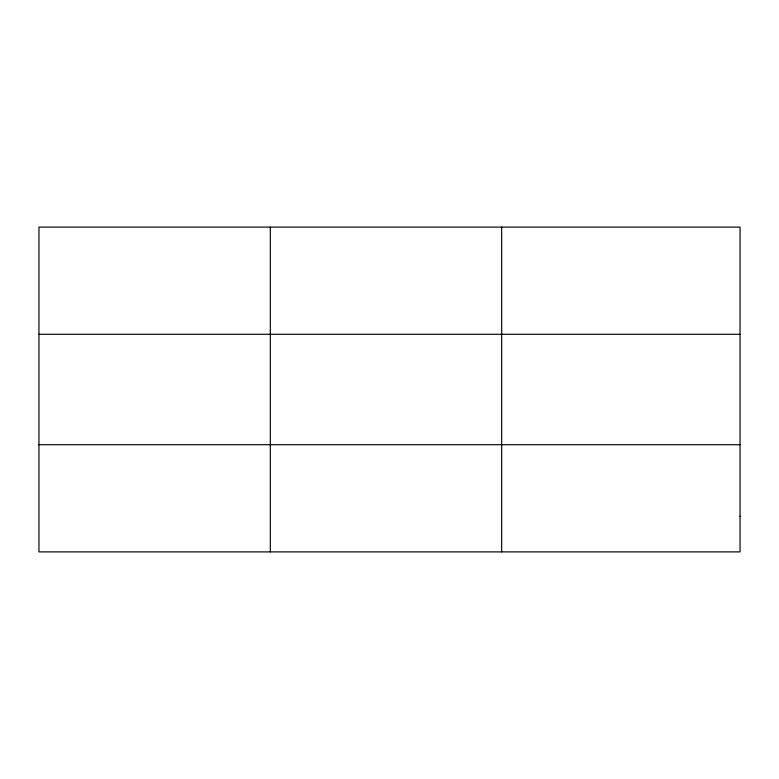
<?xml version="1.0" encoding="UTF-8"?>
<svg xmlns="http://www.w3.org/2000/svg" width="779" height="779" viewBox="0 0 779 779"><rect width="100%" height="100%" fill="white"/><g stroke="black" fill="none" stroke-linecap="round" stroke-linejoin="round"><path stroke-width="1.17" d="M270.313 227.108L270.313 551.892M501.676 227.108L501.676 551.892M38.95 334.288L740.05 334.288M38.95 444.712L740.05 444.712M740.05 516.165L740.05 551.892L38.95 551.892L38.95 227.108L740.05 227.108L740.05 516.165"/></g></svg>
